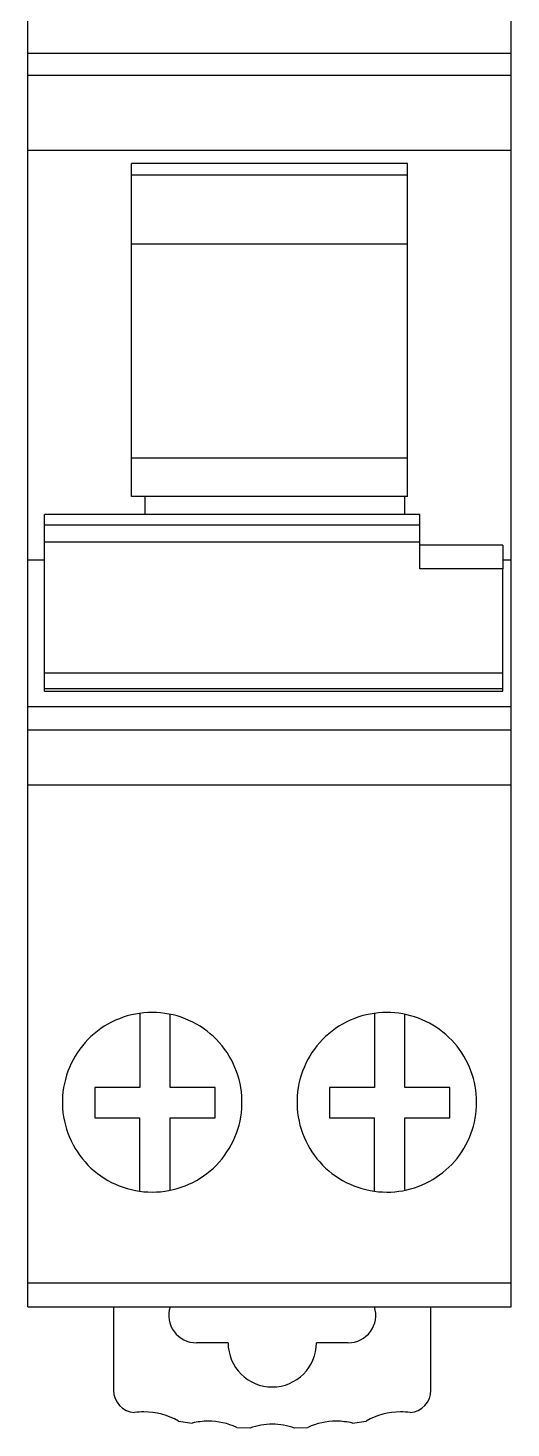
# Model space of a CAD drawing. Header units: millimetres. Extents: x 1019 to 1519, y 1262 to 1448.
# Drawn here: x 1223.96 to 1225.71, y 1263.16 to 1268.23 of the extents above; entities that cross this region are included whole.
import ezdxf

# ---------------------------------------------------------------- set-up
doc = ezdxf.new("R2010")
doc.units = ezdxf.units.MM
doc.layers.add('MAIN-1', color=7, linetype='Continuous')

# ---------------------------------------------------------------- blocks, each defined once
blk = doc.blocks.new('A$C6d8b8067')
at = {"layer": 'MAIN-1'}
for p, q in [((0, 49.785), (0, 52.785)), ((17.5, 49.785), (17.5, 52.785)), ((0, 48.985), (0, 49.785)), ((0, 49.785), (17.5, 49.785)), ((17.5, 48.985), (17.5, 49.785)), ((0, 46.268), (0, 48.985)), ((0, 48.985), (17.5, 48.985)), ((17.5, 46.268), (17.5, 48.985)), ((0, 31.437), (0, 46.268)), ((0, 46.268), (17.5, 46.268)), ((17.5, 31.437), (17.5, 46.268)), ((3.75, 33.734), (3.75, 45.791)), ((13.75, 45.791), (3.75, 45.791)), ((13.75, 33.734), (13.75, 45.791)), ((13.75, 45.366), (3.75, 45.366)), ((13.75, 42.868), (3.75, 42.868)), ((3.75, 35.133), (13.75, 35.133)), ((4.25, 33.734), (3.75, 33.734)), ((13.65, 33.734), (4.25, 33.734)), ((4.25, 33.083), (4.25, 33.734)), ((13.75, 33.734), (13.65, 33.734)), ((13.65, 33.083), (13.65, 33.734)), ((14.2, 33.083), (0.6, 33.083)), ((0.6, 32.71), (0.6, 33.083)), ((14.2, 32.71), (14.2, 33.083)), ((0.6, 32.084), (0.6, 32.71)), ((0.6, 32.71), (14.2, 32.71)), ((14.2, 32.085), (14.2, 32.71)), ((17.5, 26.127), (17.5, 32.783)), ((0.6, 32.084), (14.2, 32.085)), ((0.6, 31.883), (0.6, 32.084)), ((14.2, 31.957), (14.2, 32.085)), ((17.2, 31.971), (14.2, 31.971)), ((14.2, 31.824), (14.2, 31.957)), ((17.2, 31.971), (17.2, 31.108)), ((0, 26.127), (0, 31.437)), ((0, 31.437), (0.6, 31.437)), ((0.6, 31.671), (0.6, 31.883)), ((0.6, 31.45), (0.6, 31.671)), ((0.6, 31.221), (0.6, 31.45)), ((14.2, 31.688), (14.2, 31.824)), ((14.2, 31.548), (14.2, 31.688)), ((14.2, 31.405), (14.2, 31.548)), ((17.2, 31.437), (17.5, 31.437)), ((0.6, 30.984), (0.6, 31.221)), ((0.6, 30.74), (0.6, 30.984)), ((14.2, 31.258), (14.2, 31.405)), ((14.2, 31.108), (14.2, 31.258)), ((17.2, 31.108), (14.2, 31.108)), ((17.2, 30.924), (17.2, 31.108)), ((0.6, 30.489), (0.6, 30.74)), ((0.6, 30.234), (0.6, 30.489)), ((17.2, 30.737), (17.2, 30.924)), ((17.2, 30.547), (17.2, 30.737)), ((17.2, 30.353), (17.2, 30.547)), ((0.6, 29.974), (0.6, 30.234)), ((0.6, 29.711), (0.6, 29.974)), ((17.2, 30.156), (17.2, 30.353)), ((17.2, 29.957), (17.2, 30.156)), ((17.2, 29.756), (17.2, 29.957)), ((0.6, 29.446), (0.6, 29.711)), ((0.6, 29.179), (0.6, 29.446)), ((17.2, 29.554), (17.2, 29.756)), ((17.2, 29.35), (17.2, 29.554)), ((0.6, 28.911), (0.6, 29.179)), ((0.6, 28.644), (0.6, 28.911)), ((17.2, 29.146), (17.2, 29.35)), ((17.2, 28.942), (17.2, 29.146)), ((17.2, 28.737), (17.2, 28.942)), ((0.6, 28.378), (0.6, 28.644)), ((17.2, 28.533), (17.2, 28.737)), ((17.2, 28.33), (17.2, 28.533)), ((0.6, 28.114), (0.6, 28.378)), ((0.6, 27.853), (0.6, 28.114)), ((17.2, 28.129), (17.2, 28.33)), ((17.2, 27.929), (17.2, 28.129)), ((17.2, 27.731), (17.2, 27.929)), ((0.6, 27.595), (0.6, 27.853)), ((0.6, 27.343), (0.6, 27.595)), ((17.2, 27.535), (17.2, 27.731)), ((17.2, 27.343), (17.2, 27.535)), ((0.6, 27.343), (17.2, 27.343)), ((0.6, 26.773), (0.6, 27.343)), ((17.2, 26.773), (17.2, 27.343)), ((0.6, 26.677), (0.6, 26.773)), ((0.6, 26.773), (17.2, 26.773)), ((0.6, 26.677), (17.2, 26.677)), ((17.2, 26.677), (17.2, 26.773)), ((0, 25.285), (0, 26.127)), ((0, 26.127), (17.5, 26.127)), ((17.5, 25.285), (17.5, 26.127)), ((0, 23.285), (0, 25.285)), ((0, 25.285), (17.5, 25.285)), ((17.5, 23.285), (17.5, 25.285)), ((0, 5.252), (0, 23.285)), ((0, 23.285), (17.5, 23.285)), ((17.5, 5.252), (17.5, 23.285)), ((3.169, 14.763), (3.031, 14.697)), ((3.31, 14.822), (3.169, 14.763)), ((3.453, 14.874), (3.31, 14.822)), ((3.599, 14.92), (3.453, 14.874)), ((3.746, 14.959), (3.599, 14.92)), ((3.895, 14.991), (3.746, 14.959)), ((4.044, 15.015), (3.895, 14.991)), ((4.195, 15.033), (4.044, 15.015)), ((4.05, 15.016), (4.05, 12.335)), ((4.347, 15.044), (4.195, 15.033)), ((4.5, 15.047), (4.347, 15.044)), ((4.653, 15.044), (4.5, 15.047)), ((4.806, 15.033), (4.653, 15.044)), ((4.956, 15.015), (4.806, 15.033)), ((5.106, 14.991), (4.956, 15.015)), ((5.254, 14.959), (5.106, 14.991)), ((5.15, 12.335), (5.15, 14.982)), ((5.402, 14.92), (5.254, 14.959)), ((5.547, 14.874), (5.402, 14.92)), ((5.691, 14.822), (5.547, 14.874)), ((5.832, 14.762), (5.691, 14.822)), ((5.97, 14.697), (5.832, 14.762)), ((11.669, 14.763), (11.531, 14.697)), ((11.81, 14.822), (11.669, 14.763)), ((11.953, 14.874), (11.81, 14.822)), ((12.099, 14.92), (11.953, 14.874)), ((12.246, 14.959), (12.099, 14.92)), ((12.395, 14.991), (12.246, 14.959)), ((12.544, 15.015), (12.395, 14.991)), ((12.695, 15.033), (12.544, 15.015)), ((12.55, 15.016), (12.55, 12.335)), ((12.847, 15.044), (12.695, 15.033)), ((13, 15.047), (12.847, 15.044)), ((13.147, 15.044), (13, 15.047)), ((13.292, 15.034), (13.147, 15.044)), ((13.437, 15.018), (13.292, 15.034)), ((13.58, 14.995), (13.437, 15.018)), ((13.722, 14.966), (13.58, 14.995)), ((13.65, 12.335), (13.65, 14.982)), ((13.864, 14.931), (13.722, 14.966)), ((14.004, 14.889), (13.864, 14.931)), ((14.142, 14.84), (14.004, 14.889)), ((14.278, 14.786), (14.142, 14.84)), ((14.411, 14.726), (14.278, 14.786)), ((14.541, 14.659), (14.411, 14.726)), ((2.396, 14.276), (2.282, 14.175)), ((2.515, 14.372), (2.396, 14.276)), ((2.638, 14.462), (2.515, 14.372)), ((2.765, 14.546), (2.638, 14.462)), ((2.896, 14.625), (2.765, 14.546)), ((3.031, 14.697), (2.896, 14.625)), ((6.105, 14.624), (5.97, 14.697)), ((6.236, 14.546), (6.105, 14.624)), ((6.363, 14.461), (6.236, 14.546)), ((6.486, 14.371), (6.363, 14.461)), ((6.605, 14.275), (6.486, 14.371)), ((6.719, 14.174), (6.605, 14.275)), ((10.896, 14.276), (10.782, 14.175)), ((11.015, 14.372), (10.896, 14.276)), ((11.138, 14.462), (11.015, 14.372)), ((11.265, 14.546), (11.138, 14.462)), ((11.396, 14.625), (11.265, 14.546)), ((11.531, 14.697), (11.396, 14.625)), ((14.668, 14.587), (14.541, 14.659)), ((14.792, 14.51), (14.668, 14.587)), ((14.912, 14.426), (14.792, 14.51)), ((15.029, 14.338), (14.912, 14.426)), ((15.141, 14.244), (15.029, 14.338)), ((15.249, 14.146), (15.141, 14.244)), ((1.877, 13.719), (1.789, 13.594)), ((1.97, 13.84), (1.877, 13.719)), ((2.069, 13.957), (1.97, 13.84)), ((2.173, 14.069), (2.069, 13.957)), ((2.282, 14.175), (2.173, 14.069)), ((6.828, 14.068), (6.719, 14.174)), ((6.932, 13.956), (6.828, 14.068)), ((7.03, 13.84), (6.932, 13.956)), ((7.124, 13.718), (7.03, 13.84)), ((7.211, 13.593), (7.124, 13.718)), ((10.377, 13.719), (10.289, 13.594)), ((10.47, 13.84), (10.377, 13.719)), ((10.569, 13.957), (10.47, 13.84)), ((10.673, 14.069), (10.569, 13.957)), ((10.782, 14.175), (10.673, 14.069)), ((15.352, 14.042), (15.249, 14.146)), ((15.451, 13.935), (15.352, 14.042)), ((15.544, 13.822), (15.451, 13.935)), ((15.633, 13.706), (15.544, 13.822)), ((15.716, 13.586), (15.633, 13.706)), ((1.563, 13.196), (1.501, 13.057)), ((1.632, 13.332), (1.563, 13.196)), ((1.708, 13.465), (1.632, 13.332)), ((1.789, 13.594), (1.708, 13.465)), ((7.293, 13.464), (7.211, 13.593)), ((7.368, 13.331), (7.293, 13.464)), ((7.437, 13.196), (7.368, 13.331)), ((7.499, 13.057), (7.437, 13.196)), ((10.063, 13.196), (10.001, 13.057)), ((10.132, 13.332), (10.063, 13.196)), ((10.208, 13.465), (10.132, 13.332)), ((10.289, 13.594), (10.208, 13.465)), ((15.794, 13.462), (15.716, 13.586)), ((15.866, 13.335), (15.794, 13.462)), ((15.932, 13.205), (15.866, 13.335)), ((15.993, 13.072), (15.932, 13.205)), ((1.396, 12.771), (1.354, 12.624)), ((1.445, 12.916), (1.396, 12.771)), ((1.501, 13.057), (1.445, 12.916)), ((7.555, 12.915), (7.499, 13.057)), ((7.604, 12.771), (7.555, 12.915)), ((7.646, 12.624), (7.604, 12.771)), ((9.896, 12.771), (9.854, 12.624)), ((9.945, 12.916), (9.896, 12.771)), ((10.001, 13.057), (9.945, 12.916)), ((16.047, 12.936), (15.993, 13.072)), ((16.095, 12.798), (16.047, 12.936)), ((16.137, 12.658), (16.095, 12.798)), ((1.268, 12.173), (1.254, 12.021)), ((1.29, 12.325), (1.268, 12.173)), ((1.318, 12.475), (1.29, 12.325)), ((1.354, 12.624), (1.318, 12.475)), ((2.418, 12.335), (2.418, 11.235)), ((4.05, 12.335), (2.418, 12.335)), ((6.782, 12.335), (5.15, 12.335)), ((6.782, 11.235), (6.782, 12.335)), ((7.682, 12.475), (7.646, 12.624)), ((7.71, 12.325), (7.682, 12.475)), ((7.732, 12.173), (7.71, 12.325)), ((7.746, 12.022), (7.732, 12.173)), ((9.768, 12.173), (9.754, 12.021)), ((9.79, 12.325), (9.768, 12.173)), ((9.818, 12.475), (9.79, 12.325)), ((9.854, 12.624), (9.818, 12.475)), ((10.918, 12.335), (10.918, 11.235)), ((12.55, 12.335), (10.918, 12.335)), ((15.282, 12.335), (13.65, 12.335)), ((15.282, 11.235), (15.282, 12.335)), ((16.173, 12.516), (16.137, 12.658)), ((16.202, 12.374), (16.173, 12.516)), ((16.225, 12.231), (16.202, 12.374)), ((16.241, 12.087), (16.225, 12.231)), ((1.254, 12.021), (1.247, 11.869)), ((1.247, 11.869), (1.247, 11.717)), ((1.247, 11.717), (1.254, 11.566)), ((7.753, 11.87), (7.746, 12.022)), ((7.746, 11.566), (7.753, 11.718)), ((7.753, 11.718), (7.753, 11.87)), ((9.754, 12.021), (9.747, 11.869)), ((9.747, 11.869), (9.747, 11.717)), ((9.747, 11.717), (9.754, 11.565)), ((16.251, 11.941), (16.241, 12.087)), ((16.254, 11.795), (16.251, 11.941)), ((16.251, 11.648), (16.254, 11.795)), ((1.254, 11.566), (1.268, 11.414)), ((1.268, 11.414), (1.29, 11.263)), ((1.29, 11.263), (1.319, 11.112)), ((2.418, 11.235), (4.05, 11.235)), ((4.05, 8.574), (4.05, 11.235)), ((5.15, 11.235), (6.782, 11.235)), ((5.15, 8.608), (5.15, 11.235)), ((7.681, 11.112), (7.71, 11.263)), ((7.71, 11.263), (7.732, 11.414)), ((7.732, 11.414), (7.746, 11.566)), ((9.754, 11.565), (9.768, 11.414)), ((9.768, 11.414), (9.79, 11.262)), ((9.79, 11.262), (9.819, 11.112)), ((10.918, 11.235), (12.55, 11.235)), ((12.55, 8.573), (12.55, 11.235)), ((13.65, 11.235), (15.282, 11.235)), ((13.65, 8.608), (13.65, 11.235)), ((16.172, 11.072), (16.202, 11.214)), ((16.202, 11.214), (16.225, 11.358)), ((16.225, 11.358), (16.241, 11.502)), ((16.241, 11.502), (16.251, 11.648)), ((1.319, 11.112), (1.354, 10.964)), ((1.354, 10.964), (1.397, 10.817)), ((1.397, 10.817), (1.446, 10.673)), ((1.446, 10.673), (1.501, 10.531)), ((7.498, 10.531), (7.554, 10.672)), ((7.554, 10.672), (7.603, 10.817)), ((7.603, 10.817), (7.646, 10.963)), ((7.646, 10.963), (7.681, 11.112)), ((9.819, 11.112), (9.854, 10.963)), ((9.854, 10.963), (9.897, 10.817)), ((9.897, 10.817), (9.946, 10.672)), ((9.946, 10.672), (10.001, 10.531)), ((15.992, 10.516), (16.046, 10.652)), ((16.046, 10.652), (16.095, 10.79)), ((16.095, 10.79), (16.137, 10.93)), ((16.137, 10.93), (16.172, 11.072)), ((1.501, 10.531), (1.564, 10.393)), ((1.564, 10.393), (1.632, 10.257)), ((1.632, 10.257), (1.708, 10.125)), ((7.292, 10.124), (7.367, 10.256)), ((7.367, 10.256), (7.436, 10.392)), ((7.436, 10.392), (7.498, 10.531)), ((10.001, 10.531), (10.064, 10.393)), ((10.064, 10.393), (10.133, 10.257)), ((10.133, 10.257), (10.208, 10.125)), ((15.793, 10.125), (15.865, 10.252)), ((15.865, 10.252), (15.931, 10.382)), ((15.931, 10.382), (15.992, 10.516)), ((1.708, 10.125), (1.789, 9.996)), ((1.789, 9.996), (1.877, 9.871)), ((1.877, 9.871), (1.97, 9.75)), ((1.97, 9.75), (2.069, 9.633)), ((2.069, 9.633), (2.173, 9.522)), ((6.931, 9.632), (7.029, 9.749)), ((7.029, 9.749), (7.123, 9.87)), ((7.123, 9.87), (7.21, 9.995)), ((7.21, 9.995), (7.292, 10.124)), ((10.208, 10.125), (10.289, 9.996)), ((10.289, 9.996), (10.377, 9.871)), ((10.377, 9.871), (10.47, 9.749)), ((10.47, 9.749), (10.569, 9.633)), ((10.569, 9.633), (10.673, 9.521)), ((15.35, 9.545), (15.449, 9.653)), ((15.449, 9.653), (15.543, 9.765)), ((15.543, 9.765), (15.631, 9.881)), ((15.631, 9.881), (15.715, 10.001)), ((15.715, 10.001), (15.793, 10.125)), ((2.173, 9.522), (2.281, 9.415)), ((2.281, 9.415), (2.395, 9.314)), ((2.395, 9.314), (2.514, 9.219)), ((2.514, 9.219), (2.637, 9.128)), ((2.637, 9.128), (2.764, 9.044)), ((6.235, 9.043), (6.362, 9.128)), ((6.362, 9.128), (6.485, 9.218)), ((6.485, 9.218), (6.604, 9.313)), ((6.604, 9.313), (6.718, 9.414)), ((6.718, 9.414), (6.827, 9.521)), ((6.827, 9.521), (6.931, 9.632)), ((10.673, 9.521), (10.782, 9.415)), ((10.782, 9.415), (10.895, 9.314)), ((10.895, 9.314), (11.014, 9.218)), ((11.014, 9.218), (11.137, 9.128)), ((11.137, 9.128), (11.264, 9.044)), ((14.791, 9.079), (14.911, 9.162)), ((14.911, 9.162), (15.027, 9.25)), ((15.027, 9.25), (15.139, 9.344)), ((15.139, 9.344), (15.247, 9.442)), ((15.247, 9.442), (15.35, 9.545)), ((2.764, 9.044), (2.895, 8.966)), ((2.895, 8.966), (3.03, 8.893)), ((3.03, 8.893), (3.168, 8.827)), ((3.168, 8.827), (3.309, 8.768)), ((3.309, 8.768), (3.452, 8.716)), ((3.452, 8.716), (3.598, 8.67)), ((3.598, 8.67), (3.745, 8.631)), ((3.745, 8.631), (3.894, 8.599)), ((5.106, 8.599), (5.254, 8.631)), ((5.254, 8.631), (5.401, 8.67)), ((5.401, 8.67), (5.547, 8.715)), ((5.547, 8.715), (5.691, 8.768)), ((5.691, 8.768), (5.832, 8.827)), ((5.832, 8.827), (5.97, 8.893)), ((5.97, 8.893), (6.104, 8.965)), ((6.104, 8.965), (6.235, 9.043)), ((11.264, 9.044), (11.395, 8.965)), ((11.395, 8.965), (11.53, 8.893)), ((11.53, 8.893), (11.668, 8.827)), ((11.668, 8.827), (11.809, 8.768)), ((11.809, 8.768), (11.952, 8.715)), ((11.952, 8.715), (12.098, 8.67)), ((12.098, 8.67), (12.245, 8.631)), ((12.245, 8.631), (12.394, 8.599)), ((13.58, 8.594), (13.722, 8.623)), ((13.722, 8.623), (13.863, 8.659)), ((13.863, 8.659), (14.003, 8.701)), ((14.003, 8.701), (14.141, 8.749)), ((14.141, 8.749), (14.277, 8.803)), ((14.277, 8.803), (14.41, 8.863)), ((14.41, 8.863), (14.54, 8.93)), ((14.54, 8.93), (14.667, 9.001)), ((14.667, 9.001), (14.791, 9.079)), ((3.894, 8.599), (4.044, 8.574)), ((4.044, 8.574), (4.194, 8.556)), ((4.194, 8.556), (4.346, 8.546)), ((4.346, 8.546), (4.5, 8.542)), ((4.5, 8.542), (4.653, 8.546)), ((4.653, 8.546), (4.805, 8.556)), ((4.805, 8.556), (4.956, 8.574)), ((4.956, 8.574), (5.106, 8.599)), ((12.394, 8.599), (12.544, 8.574)), ((12.544, 8.574), (12.694, 8.556)), ((12.694, 8.556), (12.846, 8.546)), ((12.846, 8.546), (13, 8.542)), ((13, 8.542), (13.147, 8.545)), ((13.147, 8.545), (13.292, 8.555)), ((13.292, 8.555), (13.436, 8.571)), ((13.436, 8.571), (13.58, 8.594)), ((0, 4.385), (0, 5.252)), ((0, 5.252), (17.5, 5.252)), ((17.5, 4.385), (17.5, 5.252)), ((0, 4.385), (17.5, 4.385)), ((3.099, 4.385), (3.1, 1.371)), ((14.6, 1.371), (14.6, 4.385)), ((7.25, 3.085), (6.1, 3.085)), ((11.6, 3.085), (10.45, 3.085)), ((5.447, 0.25), (5.948, 0.177)), ((7.562, 0.023), (8.039, 0)), ((9.661, 0), (10.138, 0.023)), ((11.752, 0.177), (12.253, 0.25))]:
    blk.add_line(p, q, dxfattribs=at)
for centre, radius, start, end in [((6.1, 4.085), 1, 162.5424, 270), ((11.6, 4.085), 1, 270, 17.4576), ((8.85, 3.085), 1.6, 180, 270), ((8.85, 3.085), 1.6, 270, 0), ((3.914, 1.371), 0.814, 180, 265.9288), ((13.786, 1.371), 0.814, 274.0712, 0), ((4.2, -1.917), 2.5, 90, 97.9103), ((4.2, -1.917), 2.5, 60.0714, 90), ((13.5, -1.917), 2.5, 90, 119.9286), ((13.5, -1.917), 2.5, 82.0897, 90), ((6.53, -2.254), 2.5, 90, 103.4522), ((6.53, -2.254), 2.5, 65.6133, 90), ((8.85, -2.365), 2.5, 90, 108.9195), ((8.85, -2.365), 2.5, 71.0805, 90), ((11.17, -2.254), 2.5, 90, 114.3867), ((11.17, -2.254), 2.5, 76.5478, 90)]:
    blk.add_arc(centre, radius, start, end, dxfattribs=at)

msp = doc.modelspace()

# ---------------------------------------------------------------- block references
at = {"xscale": 0.1, "yscale": 0.1, "zscale": 0.1}
msp.add_blockref('A$C6d8b8067', (1223.9606, 1263.1638), dxfattribs=at)

doc.saveas('drawing.dxf')
